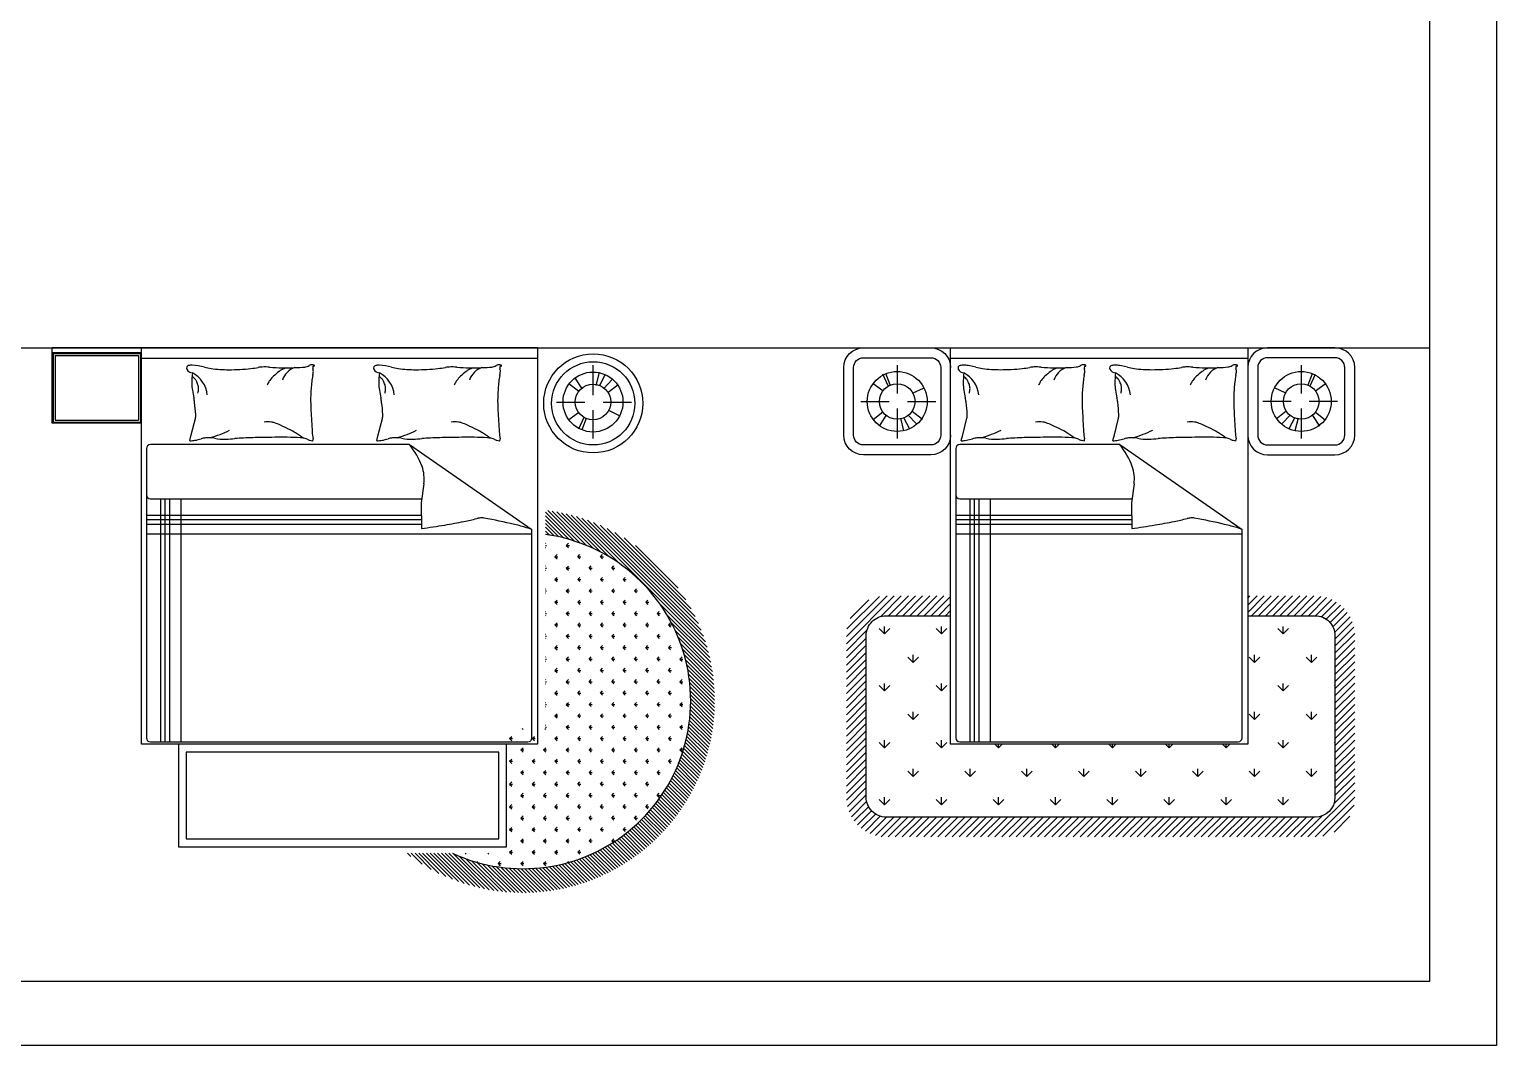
# Model space of a CAD drawing. Header units: inches. Extents: x 9.7 to 52.2, y 13.1 to 37.9.
# Drawn here: x 23.33 to 30.74, y 13.1 to 18.23 of the extents above; entities that cross this region are included whole.
import ezdxf

# ---------------------------------------------------------------- set-up
doc = ezdxf.new("R2010")
doc.units = ezdxf.units.IN
doc.header["$MEASUREMENT"] = 0
for name, color, linetype in [('02', 2, 'Continuous'), ('1', 1, 'Continuous'), ('8', 8, 'Continuous'), ('kadrbm', 4, 'Continuous')]:
    doc.layers.add(name, color=color, linetype=linetype)

# ---------------------------------------------------------------- blocks, each defined once
blk = doc.blocks.new('kadrbm')
at = {"layer": 'kadrbm', "color": 4}
blk.add_lwpolyline([(0, 0), (0, 24.79716181331605), (21, 24.79716181331605), (21, 0), (0, 0)], close=True, dxfattribs=at)
blk.add_lwpolyline([(20.66310160432477, 0.325668449208024), (20.66310160432477, 24.46026341759716), (0.3368983956752345, 24.46026341759716), (0.3368983956752345, 0.325668449208024), (20.66310160432477, 0.325668449208024)], dxfattribs=at)

msp = doc.modelspace()

# ---------------------------------------------------------------- hatches: boundary and pattern name
at = {"layer": '8'}
h = msp.add_hatch(dxfattribs=at)
h.set_pattern_fill('ANSI31', color=256, scale=0.10769, angle=270, style=0)
h.set_pattern_definition([(315, (121.2009606238653, 34.31217923868756), (0.009518541158247415, 0.009518541158247414), [])])
h.paths.add_polyline_path([(25.93676039792717, 15.80120757671033), (25.93676039792717, 15.67922415600991, -1.161106151796415), (25.46621570253864, 14.07138836575108), (25.23362197291225, 14.07138836575108, 1.310628396007727)])
h = msp.add_hatch(dxfattribs=at)
h.set_pattern_fill('GRASS', color=256, scale=0.08107000000000003, angle=270, style=0)
h.set_pattern_definition([(360, (121.2009606238653, 34.31217923868756), (0.05732514673567001, 0.05732514673567), [0.015200625, -0.09944966855241]), (315, (121.2009606238653, 34.31217923868756), (0.05732514675079343, 0.0573251467507934), [0.015200625, -0.06586937500000001]), (44.99999999999999, (121.2009606238653, 34.31217923868756), (-0.0573251467507934, 0.05732514675079343), [0.015200625, -0.06586937500000002])])
h.paths.add_polyline_path([(25.93676039792717, 14.70100204119011), (25.74803155294739, 14.70100204119011), (25.74803155294739, 14.67638836574701), (25.74803155294739, 14.07138836575108), (25.46621570253864, 14.07138836575108, 1.161106151796415), (25.93676039792717, 15.67922415600991)])
h = msp.add_hatch(dxfattribs=at)
h.set_pattern_fill('ANSI31', color=256, scale=0.008, style=0)
h.set_pattern_definition([(44.99999999999999, (41.29792905500744, -0.1968496239358153), (-0.0179605122421383, 0.01796051224213831), [])])
h.paths.add_polyline_path([(29.4813289553358, 15.26916386846937), (29.82148735150349, 15.26916386846937, -0.414213562373095), (29.92148735159662, 15.1691638684781), (29.92148735159662, 14.35328954080545, -0.414213562373095), (29.82148735150349, 14.25328954081418), (27.65519279283125, 14.25328954081418, -0.414213562373095), (27.55519279273812, 14.35328954080545), (27.55519279273812, 15.1691638684781, -0.414213562373095), (27.65519279283125, 15.26916386846937), (27.9813289553358, 15.26916386846937), (27.9813289553358, 15.36916386847519), (27.65519279283125, 15.36916386847519, 0.4142135623730951), (27.45519279287782, 15.1691638684781), (27.45519279287782, 14.35328954080545, 0.4142135623730951), (27.65519279283125, 14.15328954080836), (29.82148735150349, 14.15328954080836, 0.4142135623730951), (30.02148735145692, 14.35328954080545), (30.02148735145692, 15.1691638684781, 0.4142135623730951), (29.82148735150349, 15.36916386847519), (29.4813289553358, 15.36916386847519)])
h = msp.add_hatch(dxfattribs=at)
h.set_pattern_fill('GRASS', color=256, scale=0.008, style=0)
h.set_pattern_definition([(90, (41.29792905500744, -0.1968496239358153), (-0.143684, 0.143684), [0.0381, -0.249268]), (44.99999999999999, (41.29792905500744, -0.1968496239358153), (-0.1436840979371064, 0.1436840979371064), [0.0381, -0.1651]), (135, (41.29792905500744, -0.1968496239358153), (-0.1436840979371064, -0.1436840979371064), [0.0381, -0.1651])])
h.paths.add_polyline_path([(29.92148735159662, 15.1691638684781, 0.414213562373095), (29.82148735150349, 15.26916386846937), (29.4813289553358, 15.26916386846937), (29.4813289553358, 14.62116262893618), (27.9813289553358, 14.62116262893618), (27.9813289553358, 15.26916386846937), (27.65519279283125, 15.26916386846937, 0.4142135623731004), (27.55519279273812, 15.1691638684781), (27.55519279273812, 14.35328954080545, 0.414213562373095), (27.65519279283125, 14.25328954081418), (29.82148735150349, 14.25328954081418, 0.414213562373095), (29.92148735159662, 14.35328954080545)])

# ---------------------------------------------------------------- linework, layer by layer
at = {"layer": '02'}
for p, q in [((25.89594946715169, 16.62101976165217), (23.44594946719825, 16.62101976165217)), ((23.45094946731933, 16.5928548426666), (23.45094946731933, 16.24551920203452)), ((23.45094946731933, 16.5928548426666), (23.89094946726345, 16.5928548426666)), ((23.89094946726345, 16.5928548426666), (23.89094946726345, 16.24551920203452)), ((23.89594946715169, 14.62101976165217), (23.89594946715169, 16.62101976165217)), ((25.89594946715169, 16.62101976165217), (25.89594946715169, 14.62101976165217)), ((27.9813289553358, 14.62116262893618), (27.9813289553358, 16.62116262893618)), ((27.9813289553358, 16.62116262893618), (29.4813289553358, 16.62116262893618)), ((29.4813289553358, 16.62116262893618), (29.4813289553358, 14.62116262893618)), ((23.46094946709581, 16.58285484265729), (23.46094946709581, 16.25551920202928)), ((23.46094946709581, 16.58285484265729), (23.88094946725413, 16.58285484265729)), ((23.88094946725413, 16.58285484265729), (23.88094946725413, 16.25551920202928)), ((23.89594946715169, 16.56864835031523), (25.89594946715169, 16.56864835031523)), ((26.17601450655729, 16.3827438126093), (26.17601450655729, 16.53394381261682)), ((27.71161286900405, 16.5339376045806), (27.71161286900405, 16.39083760457946)), ((27.9813289553358, 16.56879121759924), (29.4813289553358, 16.56879121759924)), ((29.75104504166756, 16.5339376045806), (29.75104504166756, 16.39083760457946)), ((26.11931450648353, 16.41784381261754), (26.08421450650439, 16.47184381260671)), ((26.19221450651184, 16.43134381261847), (26.20841450646639, 16.4961438126113)), ((26.20841450646639, 16.42864381260664), (26.23811450653829, 16.48534381260764)), ((26.23001450656101, 16.41514381260571), (26.27321450651743, 16.46104381261761)), ((27.6657128689776, 16.42863760458498), (27.63871286897574, 16.48803760458326)), ((27.67651286902491, 16.43403760457953), (27.65491286916312, 16.49073760458053)), ((29.7861450416467, 16.43403760457953), (29.80774504174132, 16.49073760458053)), ((29.79694504169401, 16.42863760458498), (29.82394504169587, 16.48803760458326)), ((26.10311450652897, 16.40164381261933), (26.05451450643249, 16.4394438126103)), ((26.2516145064228, 16.39624381261023), (26.30291450635649, 16.43674381261302)), ((27.63871286897574, 16.40433760458039), (27.59011286911208, 16.43943760458864)), ((27.79261286900964, 16.39353760459129), (27.84391286917616, 16.41783760458133)), ((29.67004504166197, 16.39353760459129), (29.61874504172828, 16.41783760458133)), ((29.82394504169587, 16.40433760458039), (29.87254504179236, 16.43943760458864)), ((25.99241450645149, 16.3476438126156), (26.13551450643808, 16.3476438126156)), ((26.17601450655729, 16.16404381261167), (26.17601450655729, 16.30714381261281)), ((26.22731450649098, 16.3476438126156), (26.37041450647757, 16.3476438126156)), ((26.25701450656288, 16.30444381261553), (26.30831450649656, 16.28014381261095)), ((27.52801286913108, 16.35033760459122), (27.67111286911767, 16.35033760459122)), ((27.63871286897574, 16.2963376045875), (27.59011286911208, 16.25853760458198)), ((27.71161286900405, 16.31523760458298), (27.71161286900405, 16.16403760459001)), ((27.76291286893774, 16.35033760459122), (27.90601286915716, 16.35033760459122)), ((27.7872128691024, 16.30173760458205), (27.83851286903609, 16.26123760457925)), ((29.69974504173387, 16.35033760459122), (29.55664504174728, 16.35033760459122)), ((29.67544504180204, 16.30173760458205), (29.62414504186835, 16.26123760457925)), ((29.75104504166756, 16.31523760458298), (29.75104504166756, 16.16403760459001)), ((29.93464504177336, 16.35033760459122), (29.79154504178677, 16.35033760459122)), ((29.82394504169587, 16.2963376045875), (29.87254504179236, 16.25853760458198)), ((23.45094946731933, 16.24551920203452), (23.89094946726345, 16.24551920203452)), ((23.46094946709581, 16.25551920202928), (23.88094946725413, 16.25551920202928)), ((24.14793015045233, 16.18271225623106), (24.16858659318768, 16.26528238517425)), ((25.09212906129778, 16.18271225623106), (25.11278550403312, 16.26528238517425)), ((26.10311450652897, 16.29364381261188), (26.05451450643249, 16.25854381261819)), ((26.13011450653084, 16.26934381260729), (26.10311450652897, 16.20994381260902)), ((26.14091450634532, 16.26394381261274), (26.11931450648353, 16.20724381261174)), ((27.65491286916312, 16.28013760458929), (27.61981286895115, 16.22613760458556)), ((27.7278128689586, 16.26663760458836), (27.74401286914598, 16.20183760458098)), ((27.74401286914598, 16.26933760458563), (27.77371286898505, 16.21263760458463)), ((27.76561286900778, 16.28283760458656), (27.80881286896419, 16.23693760458922)), ((28.04223651270967, 16.18285512351507), (28.06289295544502, 16.26542525245826)), ((28.80772543181319, 16.18285512351507), (28.82838187454853, 16.26542525245826)), ((29.69704504166383, 16.28283760458656), (29.65384504170742, 16.23693760458922)), ((29.71864504175846, 16.26933760458563), (29.68894504168656, 16.21263760458463)), ((29.73484504171301, 16.26663760458836), (29.71864504175846, 16.20183760458098)), ((29.80774504174132, 16.28013760458929), (29.84284504172046, 16.22613760458556)), ((24.14041866322167, 16.1526866777633), (24.14793015045233, 16.18271225623106)), ((25.08461757406712, 16.1526866777633), (25.09212906129778, 16.18271225623106)), ((28.03472502547901, 16.15282954504731), (28.04223651270967, 16.18285512351507)), ((28.80021394458253, 16.15282954504731), (28.80772543181319, 16.18285512351507)), ((23.9217665424303, 16.11248879499111), (23.9217665424303, 14.65318930839497)), ((25.24943820556745, 16.13248879499519), (23.94176654244892, 16.13248879499519)), ((25.24943820556745, 16.13248879499519), (25.86752099690147, 15.70509111794603)), ((28.00714603061441, 16.11263166227512), (28.00714603061441, 14.65333217567899)), ((28.83481769375157, 16.13263166226465), (28.02714603063304, 16.13263166226465)), ((28.83481769375157, 16.13263166226465), (29.45290048508559, 15.70523398523004)), ((25.32195341151327, 15.93485385303869), (25.30831406504966, 15.83944386644656)), ((28.90733289969739, 15.9349967203227), (28.89369355323378, 15.83958673373057)), ((23.94176654244892, 15.8598889140187), (25.3112367892836, 15.8598889140187)), ((23.99303214677729, 15.8598889140187), (23.99303214677729, 14.63318930840545)), ((24.01530271588944, 15.8598889140187), (24.01530271588944, 14.63318930840545)), ((24.03757328523442, 15.8598889140187), (24.03757328523442, 14.63318930840545)), ((24.09547654778816, 15.8598889140187), (24.09547654778816, 14.63318930840545)), ((28.02714603063304, 15.86003178130271), (28.89661627746772, 15.86003178130271)), ((28.07841163496141, 15.86003178130271), (28.07841163496141, 14.63333217567491)), ((28.10068220407356, 15.86003178130271), (28.10068220407356, 14.63333217567491)), ((28.12295277341854, 15.86003178130271), (28.12295277341854, 14.63333217567491)), ((28.18085603597228, 15.86003178130271), (28.18085603597228, 14.63333217567491)), ((25.30831406504966, 15.83944386644656), (25.31006010279179, 15.7093032585028)), ((28.89369355323378, 15.83958673373057), (28.8954395909759, 15.70944612578682)), ((23.9217665424303, 15.77639131864202), (25.30916001258537, 15.77639131864202)), ((23.9217665424303, 15.75414776713955), (25.3094584441942, 15.75414776713955)), ((23.9217665424303, 15.73190421563708), (25.30975687603586, 15.73190421563708)), ((25.86752099690147, 14.65318930839497), (25.86752099690147, 15.70509111794603)), ((28.00714603061441, 15.77653418592603), (28.89453950076949, 15.77653418592603)), ((28.00714603061441, 15.75429063442356), (28.89483793237832, 15.75429063442356)), ((28.00714603061441, 15.73204708292109), (28.89513636421997, 15.73204708292109)), ((29.45290048508559, 14.65333217567899), (29.45290048508559, 15.70523398523004)), ((23.9217665424303, 15.68296830831172), (25.86752099690147, 15.68296830831172)), ((28.00714603061441, 15.68311117559573), (29.45290048508559, 15.68311117559573)), ((25.89594946715169, 14.62101976165217), (23.89594946715169, 14.62101976165217)), ((23.94176654244892, 14.63318930840545), (25.84752099688284, 14.63318930840545)), ((29.4813289553358, 14.62116262893618), (27.9813289553358, 14.62116262893618)), ((28.02714603063304, 14.63333217567491), (29.43290048506696, 14.63333217567491))]:
    msp.add_line(p, q, dxfattribs=at)
for points in [[(23.89594946715169, 16.24051920202986), (23.44594946719825, 16.24051920202986), (23.44594946719825, 16.62101976165217)], [(23.44594946719825, 16.59785484265671), (23.89594946715169, 16.59785484265671)], [(24.08267200186037, 14.62101976165217), (24.08267200186037, 14.10338387736487), (25.73997521500223, 14.10338387736487), (25.73997521500223, 14.62101976165217)]]:
    msp.add_lwpolyline(points, dxfattribs=at)
for points in [[(27.9813289553358, 16.18101976164984, -0.4142135623730951), (27.8813289554755, 16.08101976165857), (27.54132895539168, 16.08101976165857, -0.4142135623730951), (27.44132895529855, 16.18101976164984), (27.44132895529855, 16.52101976164635, -0.4142135623730939), (27.54132895539168, 16.62101976165217), (27.8813289554755, 16.62101976165217, -0.4142135622452303), (27.9813289553358, 16.52101976164635)], [(29.4813289553358, 16.18101976164984, 0.4142135623730951), (29.58132895542894, 16.08101976165857), (29.92132895551276, 16.08101976165857, 0.4142135623730951), (30.02132895537306, 16.18101976164984), (30.02132895537306, 16.52101976164635, 0.4142135623730939), (29.92132895551276, 16.62101976165217), (29.58132895542894, 16.62101976165217, 0.4142135622452303), (29.4813289553358, 16.52101976164635)], [(29.4813289553358, 15.26916386846937), (29.82148735150349, 15.26916386846937, -0.4142135623730951), (29.92148735159662, 15.1691638684781), (29.92148735159662, 14.35328954080545, -0.4142135623730951), (29.82148735150349, 14.25328954081418), (27.65519279283125, 14.25328954081418, -0.4142135623730951), (27.55519279273812, 14.35328954080545), (27.55519279273812, 15.1691638684781, -0.4142135623730951), (27.65519279283125, 15.26916386846937), (27.9813289553358, 15.26916386846937)]]:
    msp.add_lwpolyline(points, format="xyb", dxfattribs=at)
for points in [[(27.93132895552207, 16.52101976164635), (27.93132895552207, 16.18101976164984, -0.4142135623730951), (27.8813289554755, 16.13101976164693), (27.54132895539168, 16.13101976164693, -0.4142135623730951), (27.49132895534512, 16.18101976164984), (27.49132895534512, 16.52101976164635, -0.4142135623730951), (27.54132895539168, 16.57101976164926), (27.8813289554755, 16.57101976164926, -0.4142135623730951)], [(29.53132895538237, 16.52101976164635), (29.53132895538237, 16.18101976164984, 0.4142135623730951), (29.58132895542894, 16.13101976164693), (29.92132895551276, 16.13101976164693, 0.4142135623730951), (29.97132895532649, 16.18101976164984), (29.97132895532649, 16.52101976164635, 0.4142135623730951), (29.92132895551276, 16.57101976164926), (29.58132895542894, 16.57101976164926, 0.4142135623730951)]]:
    msp.add_lwpolyline(points, format="xyb", close=True, dxfattribs=at)
msp.add_lwpolyline([(25.69997521496497, 14.58101976165857), (24.12267200189762, 14.58101976165857), (24.12267200189762, 14.14338387737302), (25.69997521496497, 14.14338387737302)], close=True, dxfattribs=at)
for centre, radius in [((26.17708962277629, 16.34087858169299), 0.25), ((26.17708962277629, 16.34087858169299), 0.21), ((26.17601450655729, 16.3476438126156), 0.1512963978421165), ((27.71161286900405, 16.35033760459122), 0.1512963978421165), ((29.75104504166756, 16.35033760459122), 0.1512963978421165), ((26.17601450655729, 16.3476438126156), 0.08987391167630349), ((27.71161286900405, 16.35033760459122), 0.08987391167630349), ((29.75104504166756, 16.35033760459122), 0.08987391167630349)]:
    msp.add_circle(centre, radius, dxfattribs=at)
for centre, radius, start, end in [((24.13735039259426, 16.51888782000536), 0.01312400763468058, 101.2723764913137, 206.58052120189), ((24.15245565615714, 16.44310322804744), 0.0903993165470022, 90, 101.2723764913137), ((24.14289637149431, 16.27676256112249), 0.2569178838270318, 73.91567068363612, 87.8676724986742), ((24.27980535786718, 16.75677599856066), 0.2422405746093431, 254.2560168759751, 262.4531490823907), ((24.39275762864508, 17.04293196234288), 0.5292819795560221, 276.0866951935363, 280.1898769203118), ((24.51335046330586, 16.37202503791854), 0.1523768302814047, 92.53858594604338, 100.1898769203118), ((24.51943291939914, 16.23483408235846), 0.2897025545989816, 85.19815471768942, 92.53858594604338), ((24.61678009696424, 17.39366305660882), 0.8732080458158156, 265.1981547176894, 269.4242592583574), ((24.71075659950383, 16.30174807595107), 0.2340218361334523, 110.8602819696054, 117.2395876448191), ((24.62302079384335, 18.01469534521242), 1.494271689717766, 269.4242592583574, 271.9078871279652), ((24.70211732510597, 16.42719235670596), 0.09920502275582056, 108.6765759527352, 161.5603472398297), ((24.64544289123386, 17.3415859100562), 0.8207889043864317, 271.9078871279652, 275.2591880011478), ((24.71573505859941, 16.57794572973875), 0.05392039297185554, 275.2591880011478, 300.6512548404714), ((24.75794609759122, 16.50671626524785), 0.02887700087184799, 85.69745980062967, 120.6512548404715), ((24.75822871115178, 16.51047267561738), 0.02510997430045922, 68.21169782461654, 85.69745980062967), ((24.77645076841235, 16.52028937823274), 0.0155949996361683, 158.0096009313521, 201.4209842707037), ((24.7659576340311, 16.5245268344945), 0.004278555704256048, 78.10694320119792, 158.0096009313521), ((24.7673171929282, 16.53098228078237), 0.002318503280754888, 258.1069432011979, 19.56396721691138), ((24.76627973380618, 16.53061359322531), 0.003419526399041544, 19.56396721691138, 68.21169782461654), ((25.08154930343971, 16.51888782000536), 0.01312400763468058, 101.2723764913137, 206.58052120189), ((25.09665456700258, 16.44310322804744), 0.0903993165470022, 90, 101.2723764913137), ((25.08709528257258, 16.27676256112249), 0.2569178838270318, 73.91567068363612, 87.8676724986742), ((25.22400426871263, 16.75677599856066), 0.2422405746093431, 254.2560168759751, 262.4531490823907), ((25.33695653949052, 17.04293196234288), 0.5292819795560221, 276.0866951935363, 280.1898769203118), ((25.45754937438414, 16.37202503791854), 0.1523768302814047, 92.53858594604338, 100.1898769203118), ((25.46363183024459, 16.23483408235846), 0.2897025545989816, 85.19815471768942, 92.53858594604338), ((25.56097900804252, 17.39366305660882), 0.8732080458158156, 265.1981547176894, 269.4242592583574), ((25.65495551058211, 16.30174807595107), 0.2340218361334523, 110.8602819696054, 117.2395876448191), ((25.56721970468879, 18.01469534521242), 1.494271689717766, 269.4242592583574, 271.9078871279652), ((25.64631623618424, 16.42719235670596), 0.09920502275582056, 108.6765759527352, 161.5603472398297), ((25.58964180207931, 17.3415859100562), 0.8207889043864317, 271.9078871279652, 275.2591880011478), ((25.65993396967769, 16.57794572973875), 0.05392039297185554, 275.2591880011478, 300.6512548404714), ((25.7021450086695, 16.50671626524785), 0.02887700087184799, 85.69745980062967, 120.6512548404715), ((25.70242762199722, 16.51047267561738), 0.02510997430045922, 68.21169782461654, 85.69745980062967), ((25.7206496792578, 16.52028937823274), 0.0155949996361683, 158.0096009313521, 201.4209842707037), ((25.71015654487655, 16.5245268344945), 0.004278555704256048, 78.10694320119792, 158.0096009313521), ((25.71151610400647, 16.53098228078237), 0.002318503280754888, 258.1069432011979, 19.56396721691138), ((25.71047864488445, 16.53061359322531), 0.003419526399041544, 19.56396721691138, 68.21169782461654), ((28.0316567548516, 16.51903068728938), 0.01312400763468058, 101.2723764913137, 206.58052120189), ((28.04676201841448, 16.4432460953169), 0.0903993165470022, 90, 101.2723764913137), ((28.04676201841448, 16.37251269323245), 0.1611327186373819, 81.56280625912545, 90), ((28.03720273398448, 16.2769054284065), 0.2569178838270318, 73.91567068363612, 87.8676724986742), ((28.17411172012452, 16.75691886584467), 0.2422405746093431, 254.2560168759751, 262.4531490823907), ((28.28706399113525, 17.04307482962689), 0.5292819795560221, 276.0866951935363, 280.1898769203118), ((28.40765682579603, 16.37216790520255), 0.1523768302814047, 92.53858594604338, 100.1898769203118), ((28.41373928165648, 16.23497694964248), 0.2897025545989816, 85.19815471768942, 92.53858594604338), ((28.51108645945441, 17.39380592389283), 0.8732080458158156, 265.1981547176894, 269.4242592583574), ((28.605062961994, 16.30189094323508), 0.2340218361334523, 110.8602819696054, 117.2395876448191), ((28.51732715610068, 18.01483821248188), 1.494271689717766, 269.4242592583574, 271.9078871279652), ((28.59642368759614, 16.42733522397542), 0.09920502275582056, 108.6765759527352, 161.5603472398297), ((28.53974925372403, 17.34172877734021), 0.8207889043864317, 271.9078871279652, 275.2591880011478), ((28.61004142108958, 16.57808859702276), 0.05392039297185554, 275.2591880011478, 300.6512548404714), ((28.65225246008139, 16.50685913253186), 0.02887700087184799, 85.69745980062967, 120.6512548404715), ((28.65253507340912, 16.51061554290139), 0.02510997430045922, 68.21169782461654, 85.69745980062967), ((28.67075713066969, 16.52043224551675), 0.0155949996361683, 158.0096009313521, 201.4209842707037), ((28.66026399652127, 16.52466970176396), 0.004278555704256048, 78.10694320119792, 158.0096009313521), ((28.66162355541837, 16.53112514806638), 0.002318503280754888, 258.1069432011979, 19.56396721691138), ((28.66058609629635, 16.53075646050933), 0.003419526399041544, 19.56396721691138, 68.21169782461654), ((28.79714567395512, 16.51903068728938), 0.01312400763468058, 101.2723764913137, 206.58052120189), ((28.81225093751799, 16.4432460953169), 0.0903993165470022, 90, 101.2723764913137), ((28.80269165285517, 16.2769054284065), 0.2569178838270318, 73.91567068363612, 87.8676724986742), ((28.81225093751799, 16.37251269323245), 0.1611327186373819, 81.56280625912545, 90), ((28.93960063922804, 16.75691886584467), 0.2422405746093431, 254.2560168759751, 262.4531490823907), ((29.05255291000594, 17.04307482962689), 0.5292819795560221, 276.0866951935363, 280.1898769203118), ((29.17314574466672, 16.37216790520255), 0.1523768302814047, 92.53858594604338, 100.1898769203118), ((29.17922820076, 16.23497694964248), 0.2897025545989816, 85.19815471768942, 92.53858594604338), ((29.27657537855793, 17.39380592389283), 0.8732080458158156, 265.1981547176894, 269.4242592583574), ((29.37055188109752, 16.30189094323508), 0.2340218361334523, 110.8602819696054, 117.2395876448191), ((29.2828160752042, 18.01483821248188), 1.494271689717766, 269.4242592583574, 271.9078871279652), ((29.36191260669965, 16.42733522397542), 0.09920502275582056, 108.6765759527352, 161.5603472398297), ((29.30523817259472, 17.34172877734021), 0.8207889043864317, 271.9078871279652, 275.2591880011478), ((29.37553033996027, 16.57808859702276), 0.05392039297185554, 275.2591880011478, 300.6512548404714), ((29.41774137918491, 16.50685913253186), 0.02887700087184799, 85.69745980062967, 120.6512548404715), ((29.41802399251264, 16.51061554290139), 0.02510997430045922, 68.21169782461654, 85.69745980062967), ((29.43624604977321, 16.52043224551675), 0.0155949996361683, 158.0096009313521, 201.4209842707037), ((29.42575291539196, 16.52466970176396), 0.004278555704256048, 78.10694320119792, 158.0096009313521), ((29.42711247428905, 16.53112514806638), 0.002318503280754888, 258.1069432011979, 19.56396721691138), ((29.42607501516704, 16.53075646050933), 0.003419526399041544, 19.56396721691138, 68.21169782461654), ((24.15618647804603, 16.52831222078315), 0.03418623553407452, 206.58052120189, 265.5997904316749), ((24.64233980427615, 16.44112882696867), 0.491830949901545, 173.7676349786043, 180), ((24.09875910083883, 16.40576111472113), 0.08985455834404811, 41.44290621001971, 53.73593259197445), ((24.08940881613761, 16.36977593758569), 0.1399446217354644, 5.631126351486277, 62.7964035316), ((24.12667954323933, 16.43041347960319), 0.05260821364246321, 25.35511648579024, 41.44290621001971), ((24.03768200107969, 16.38823974409683), 0.1510926614711614, 21.81492393666777, 25.35511648579024), ((23.98711620510675, 16.36799958932464), 0.2055588306124032, 18.77989903710219, 21.81492393666777), ((24.33765191055954, 17.19340493862477), 0.6826847311036975, 262.4531490823907, 270), ((24.33765191055954, 17.55970480292239), 1.048984595397109, 270, 276.0866951935363), ((24.71528220346317, 16.3540713865434), 0.2001861671677879, 151.6832362743726, 156.9972307740777), ((24.58246562147632, 16.42563588190318), 0.04931628471402043, 140.9650635228193, 151.6832362743726), ((24.71908302472092, 16.31486729421089), 0.2251969116392911, 133.811508057442, 140.9650635228193), ((24.83431558387473, 16.19475219389209), 0.3916486463266003, 128.3885667161027, 133.811508057442), ((24.6387856340234, 16.44155075026287), 0.07678123187264872, 117.2395876448191, 128.3885667161027), ((25.66309578839809, 16.34404310756439), 0.9130531557024905, 172.3191028723798, 176.6312513756381), ((24.95478884323619, 16.43956949718198), 0.1983336164097729, 167.8905416593318, 172.3191028723798), ((24.52031055448696, 16.53278859219357), 0.2460324298296449, 347.8905416593317, 351.8665174695525), ((24.73140954745121, 16.50261888444151), 0.03278844727573005, 351.8665174695525, 21.42098427070376), ((25.10038538889147, 16.52831222078315), 0.03418623553407452, 206.58052120189, 265.5997904316749), ((25.5865387151216, 16.44112882696867), 0.491830949901545, 173.7676349786043, 180), ((25.04295801168427, 16.40576111472113), 0.08985455834404811, 41.44290621001971, 53.73593259197445), ((25.03360772698306, 16.36977593758569), 0.1399446217354644, 5.631126351486277, 62.7964035316), ((25.07087845408477, 16.43041347960319), 0.05260821364246321, 25.35511648579024, 41.44290621001971), ((24.98188091192514, 16.38823974409683), 0.1510926614711614, 21.81492393666777, 25.35511648579024), ((24.93131511618503, 16.36799958932464), 0.2055588306124032, 18.77989903710219, 21.81492393666777), ((25.28185082163781, 17.19340493862477), 0.6826847311036975, 262.4531490823907, 270), ((25.28185082163781, 17.55970480292239), 1.048984595397109, 270, 276.0866951935363), ((25.65948111430861, 16.3540713865434), 0.2001861671677879, 151.6832362743726, 156.9972307740777), ((25.52666453232177, 16.42563588190318), 0.04931628471402043, 140.9650635228193, 151.6832362743726), ((25.6632819357992, 16.31486729421089), 0.2251969116392911, 133.811508057442, 140.9650635228193), ((25.77851449472018, 16.19475219389209), 0.3916486463266003, 128.3885667161027, 133.811508057442), ((25.58298454486884, 16.44155075026287), 0.07678123187264872, 117.2395876448191, 128.3885667161027), ((26.60729469947636, 16.34404310756439), 0.9130531557024905, 172.3191028723798, 176.6312513756381), ((25.89898775408164, 16.43956949718198), 0.1983336164097729, 167.8905416593318, 172.3191028723798), ((25.46450946533241, 16.53278859219357), 0.2460324298296449, 347.8905416593317, 351.8665174695525), ((25.67560845829666, 16.50261888444151), 0.03278844727573005, 351.8665174695525, 21.42098427070376), ((28.05049284030337, 16.52845508805261), 0.03418623553407452, 206.58052120189, 265.5997904316749), ((28.53664616676632, 16.44127169423813), 0.491830949901545, 173.7676349786043, 180), ((27.993065463329, 16.40590398200515), 0.08985455834404811, 41.44290621001971, 53.73593259197445), ((27.98371517839495, 16.3699188048697), 0.1399446217354644, 5.631126351486277, 62.7964035316), ((28.02098590549667, 16.4305563468872), 0.05260821364246321, 25.35511648579024, 41.44290621001971), ((27.93198836333703, 16.38838261136629), 0.1510926614711614, 21.81492393666777, 25.35511648579024), ((27.88142256759692, 16.36814245660866), 0.2055588306124032, 18.77989903710219, 21.81492393666777), ((28.23195827304971, 17.19354780590878), 0.6826847311036975, 262.4531490823907, 270), ((28.23195827304971, 17.5598476702064), 1.048984595397109, 270, 276.0866951935363), ((28.60958856572051, 16.35421425381286), 0.2001861671677879, 151.6832362743726, 156.9972307740777), ((28.47677198373366, 16.42577874918719), 0.04931628471402043, 140.9650635228193, 151.6832362743726), ((28.61338938721109, 16.31501016148035), 0.2251969116392911, 133.811508057442, 140.9650635228193), ((28.72862194613207, 16.1948950611761), 0.3916486463266003, 128.3885667161027, 133.811508057442), ((28.53309199651357, 16.44169361753233), 0.07678123187264872, 117.2395876448191, 128.3885667161027), ((29.55740215088826, 16.34418597483385), 0.9130531557024905, 172.3191028723798, 176.6312513756381), ((28.84909520549353, 16.43971236446599), 0.1983336164097729, 167.8905416593318, 172.3191028723798), ((28.4146169167443, 16.53293145947758), 0.2460324298296449, 347.8905416593317, 351.8665174695525), ((28.62571590970855, 16.50276175171097), 0.03278844727573005, 351.8665174695525, 21.42098427070376), ((28.81598175940689, 16.52845508805261), 0.03418623553407452, 206.58052120189, 265.5997904316749), ((29.30213508563701, 16.44127169423813), 0.491830949901545, 173.7676349786043, 180), ((28.75855438219968, 16.40590398200515), 0.08985455834404811, 41.44290621001971, 53.73593259197445), ((28.74920409749847, 16.3699188048697), 0.1399446217354644, 5.631126351486277, 62.7964035316), ((28.78647482460018, 16.4305563468872), 0.05260821364246321, 25.35511648579024, 41.44290621001971), ((28.69747728244055, 16.38838261136629), 0.1510926614711614, 21.81492393666777, 25.35511648579024), ((28.64691148646761, 16.36814245660866), 0.2055588306124032, 18.77989903710219, 21.81492393666777), ((28.99744719215322, 17.19354780590878), 0.6826847311036975, 262.4531490823907, 270), ((28.99744719215322, 17.5598476702064), 1.048984595397109, 270, 276.0866951935363), ((29.37507748482403, 16.35421425381286), 0.2001861671677879, 151.6832362743726, 156.9972307740777), ((29.24226090283718, 16.42577874918719), 0.04931628471402043, 140.9650635228193, 151.6832362743726), ((29.37887830608178, 16.31501016148035), 0.2251969116392911, 133.811508057442, 140.9650635228193), ((29.49411086523559, 16.1948950611761), 0.3916486463266003, 128.3885667161027, 133.811508057442), ((29.29858091538426, 16.44169361753233), 0.07678123187264872, 117.2395876448191, 128.3885667161027), ((30.32289106975895, 16.34418597483385), 0.9130531557024905, 172.3191028723798, 176.6312513756381), ((29.61458412459705, 16.43971236446599), 0.1983336164097729, 167.8905416593318, 172.3191028723798), ((29.18010583584782, 16.53293145947758), 0.2460324298296449, 347.8905416593317, 351.8665174695525), ((29.39120482881207, 16.50276175171097), 0.03278844727573005, 351.8665174695525, 21.42098427070376), ((24.35448768718287, 16.44112882695412), 0.2039788327230795, 180, 189.6843664582037), ((25.02287899499878, 16.55519134850259), 0.8820328122766438, 189.6843664582037, 192.1983796326111), ((24.12855777081221, 16.41609485958837), 0.05616381224046976, 0, 18.77989903710219), ((24.0931889459689, 16.41609485958837), 0.09153263705200516, 345.3148936356016, 0), ((25.42917451432094, 16.35781255586265), 0.6787269722582168, 176.6312513756381, 181.6330890670776), ((25.29868659802832, 16.44112882695412), 0.2039788327230795, 180, 189.6843664582037), ((25.96707790584423, 16.55519134850259), 0.8820328122766438, 189.6843664582037, 192.1983796326111), ((25.07275668165766, 16.41609485958837), 0.05616381224046976, 0, 18.77989903710219), ((25.03738785681434, 16.41609485958837), 0.09153263705200516, 345.3148936356016, 0), ((26.37337342516638, 16.35781255586265), 0.6787269722582168, 176.6312513756381, 181.6330890670776), ((28.24879404944021, 16.44127169423813), 0.2039788327230795, 180, 189.6843664582037), ((28.91718535725612, 16.5553342157866), 0.8820328122766438, 189.6843664582037, 192.1983796326111), ((28.02286413306955, 16.41623772685783), 0.05616381224046976, 0, 18.77989903710219), ((27.98749530845907, 16.41623772687239), 0.09153263705200516, 345.3148936356016, 0), ((29.32348087657828, 16.35795542314667), 0.6787269722582168, 176.6312513756381, 181.6330890670776), ((29.01428296854373, 16.44127169423813), 0.2039788327230795, 180, 189.6843664582037), ((29.68267427635964, 16.5553342157866), 0.8820328122766438, 189.6843664582037, 192.1983796326111), ((28.78835305217307, 16.41623772685783), 0.05616381224046976, 0, 18.77989903710219), ((28.75298422732975, 16.41623772687239), 0.09153263705200516, 345.3148936356016, 0), ((30.0889697956818, 16.35795542314667), 0.6787269722582168, 176.6312513756381, 181.6330890670776), ((23.85079895129547, 16.30181337558973), 0.3171219007145615, 8.005051206815711, 12.19837963261111), ((23.51246832550623, 16.25423369171698), 0.6587817297258498, 2.664882047570278, 8.005051206815711), ((26.11539613764852, 16.37737707400014), 1.365227436036071, 181.6330890670776, 183.0549578949751), ((38.36828299711578, 17.03130944165536), 13.63555196031552, 183.0549578949751, 183.5048576727544), ((24.79499786237374, 16.30181337558973), 0.3171219007145615, 8.005051206815711, 12.19837963261111), ((24.45666723635167, 16.25423369171698), 0.6587817297258498, 2.664882047570278, 8.005051206815711), ((27.05959504849397, 16.37737707400014), 1.365227436036071, 181.6330890670776, 183.0549578949751), ((39.31248190796122, 17.03130944165536), 13.63555196031552, 183.0549578949751, 183.5048576727544), ((27.74510531378564, 16.30195624287375), 0.3171219007145615, 8.005051206815711, 12.19837963261111), ((27.40677468776357, 16.25437655900099), 0.6587817297258498, 2.664882047570278, 8.005051206815711), ((30.00970249990586, 16.37751994128415), 1.365227436036071, 181.6330890670776, 183.0549578949751), ((42.26258935937312, 17.03145230893937), 13.63555196031552, 183.0549578949751, 183.5048576727544), ((28.51059423265632, 16.30195624287375), 0.3171219007145615, 8.005051206815711, 12.19837963261111), ((28.17226360686708, 16.25437655900099), 0.6587817297258498, 2.664882047570278, 8.005051206815711), ((30.77519141900938, 16.37751994128415), 1.365227436036071, 181.6330890670776, 183.0549578949751), ((43.02807827847663, 17.03145230893937), 13.63555196031552, 183.0549578949751, 183.5048576727544), ((24.10289959569581, 16.28171503732232), 0.06771125242050476, 345.9548065872381, 2.664882047570278), ((24.53286075878076, 15.97498614503205), 0.2720537801699027, 85.91722857139861, 93.55519912599473), ((24.54810271418773, 16.18852272601292), 0.05797391510516099, 69.32571914651788, 85.91722857139861), ((24.38969664957494, 15.76874346934277), 0.5066465191820397, 65.67347237067263, 69.32571914651788), ((24.00839251100205, 14.92528985419561), 1.432285134951051, 63.50151961672051, 65.67347237067263), ((25.04709850654125, 16.28171503732232), 0.06771125242050476, 345.9548065872381, 2.664882047570278), ((25.47705966962621, 15.97498614503205), 0.2720537801699027, 85.91722857139861, 93.55519912599473), ((25.492301625266, 16.18852272601292), 0.05797391510516099, 69.32571914651788, 85.91722857139861), ((25.33389556042038, 15.76874346934277), 0.5066465191820397, 65.67347237067263, 69.32571914651788), ((24.95259142184749, 14.92528985419561), 1.432285134951051, 63.50151961672051, 65.67347237067263), ((27.99720595795315, 16.28185790460633), 0.06771125242050476, 345.9548065872381, 2.664882047570278), ((28.4271671210381, 15.97512901230151), 0.2720537801699027, 85.91722857139861, 93.55519912599473), ((28.4424090766779, 16.18866559328238), 0.05797391510516099, 69.32571914651788, 85.91722857139861), ((28.28400301206511, 15.76888633661223), 0.5066465191820397, 65.67347237067263, 69.32571914651788), ((27.90269887349222, 14.92543272146508), 1.432285134951051, 63.50151961672051, 65.67347237067263), ((28.76269487705667, 16.28185790460633), 0.06771125242050476, 345.9548065872381, 2.664882047570278), ((29.19265604014162, 15.97512901230151), 0.2720537801699027, 85.91722857139861, 93.55519912599473), ((29.20789799554858, 16.18866559328238), 0.05797391510516099, 69.32571914651788, 85.91722857139861), ((29.04949193093579, 15.76888633661223), 0.5066465191820397, 65.67347237067263, 69.32571914651788), ((28.66818779236291, 14.92543272146508), 1.432285134951051, 63.50151961672051, 65.67347237067263), ((24.14130810864389, 16.15246417298407), 0.0009168542464127197, 165.955062603251, 274.0829402104383), ((24.12209575024553, 16.42161413116922), 0.2707516457540545, 274.0829402104383, 279.4841042853253), ((24.1288652520825, 16.38109212497442), 0.2296680828436883, 279.4841042853253, 287.3864121118874), ((24.2332724824746, 16.04765115791018), 0.1197367658717457, 96.43405349513704, 107.3864121118874), ((24.23620556487821, 16.02164170070977), 0.14591108220944, 78.44143809249152, 96.43405349513704), ((24.02554566443086, 16.87298574491364), 0.7386663969404111, 287.1982208503738, 295.31109927552), ((24.31153724558771, 16.38998129343166), 0.2300529023409598, 258.4414380924915, 272.7490652033056), ((24.255195978164, 17.56334005237226), 1.404763554196243, 272.7490652033056, 274.6175824613936), ((24.46621680056796, 14.95062754465402), 1.216456855347259, 92.60963010545292, 94.61758246139358), ((24.56391353353046, 12.80712855514797), 3.362181108298655, 90.97037841465819, 92.60963010545292), ((24.60381904856421, 10.45114156137355), 5.718506036002928, 89.71345516095786, 90.97037841465819), ((24.62659665227056, 15.0055766799553), 1.164013960197628, 86.42602742394837, 89.71345516095786), ((24.50794918166593, 15.92731207669498), 0.3126399225708225, 57.86502081004905, 63.50151961672051), ((24.28668094153635, 15.57505818925641), 0.7286236185014108, 54.17371458946901, 57.86502081004905), ((24.69006414508566, 16.02172931106837), 0.1458812122911131, 77.13096190238623, 86.42602742394837), ((24.71246827726372, 16.11979437655031), 0.04528945216353854, 62.7158831948268, 77.13096190238623), ((24.76840080024794, 16.22823540114699), 0.07672654245508487, 242.7158831948268, 253.7788493734961), ((24.77140493604474, 16.2385614748266), 0.0874807337157132, 253.7788493734961, 262.879606742252), ((25.07881504746273, 16.21735985937197), 0.3211810663005417, 183.5048576727544, 189.9983585208828), ((24.76072503702834, 16.15306623838045), 0.001321023312921651, 262.879606742252, 343.3022341978907), ((24.7434760397964, 16.15824045244448), 0.01932936577004501, 343.3022341978907, 9.998358520882833), ((25.08550701972217, 16.15246417298407), 0.0009168542464127197, 165.955062603251, 274.0829402104383), ((25.06629466109097, 16.42161413116922), 0.2707516457540545, 274.0829402104383, 279.4841042853253), ((25.07306416292794, 16.38109212497442), 0.2296680828436883, 279.4841042853253, 287.3864121118874), ((25.17747139355287, 16.04765115791018), 0.1197367658717457, 96.43405349513704, 107.3864121118874), ((25.18040447572366, 16.02164170070977), 0.14591108220944, 78.44143809249152, 96.43405349513704), ((24.96974457550913, 16.87298574491364), 0.7386663969404111, 287.1982208503738, 295.31109927552), ((25.25573615643315, 16.38998129343166), 0.2300529023409598, 258.4414380924915, 272.7490652033056), ((25.19939488900945, 17.56334005237226), 1.404763554196243, 272.7490652033056, 274.6175824613936), ((25.4104157114134, 14.95062754465402), 1.216456855347259, 92.60963010545292, 94.61758246139358), ((25.5081124443759, 12.80712855514797), 3.362181108298655, 90.97037841465819, 92.60963010545292), ((25.54801795940966, 10.45114156137355), 5.718506036002928, 89.71345516095786, 90.97037841465819), ((25.570795563116, 15.0055766799553), 1.164013960197628, 86.42602742394837, 89.71345516095786), ((25.45214809251137, 15.92731207669498), 0.3126399225708225, 57.86502081004905, 63.50151961672051), ((25.23087985261463, 15.57505818925641), 0.7286236185014108, 54.17371458946901, 57.86502081004905), ((25.63426305593111, 16.02172931106837), 0.1458812122911131, 77.13096190238623, 86.42602742394837), ((25.65666718810916, 16.11979437655031), 0.04528945216353854, 62.7158831948268, 77.13096190238623), ((25.71259971109338, 16.22823540114699), 0.07672654245508487, 242.7158831948268, 253.7788493734961), ((25.71560384689018, 16.2385614748266), 0.0874807337157132, 253.7788493734961, 262.879606742252), ((26.02301395854101, 16.21735985937197), 0.3211810663005417, 183.5048576727544, 189.9983585208828), ((25.70492394810662, 16.15306623838045), 0.001321023312921651, 262.879606742252, 343.3022341978907), ((25.68767495087467, 16.15824045244448), 0.01932936577004501, 343.3022341978907, 9.998358520882833), ((28.03561447113406, 16.15260704026808), 0.0009168542464127197, 165.955062603251, 274.0829402104383), ((28.01640211250287, 16.42175699843868), 0.2707516457540545, 274.0829402104383, 279.4841042853253), ((28.02317161433984, 16.38123499225843), 0.2296680828436883, 279.4841042853253, 287.3864121118874), ((28.12757884496477, 16.0477940251942), 0.1197367658717457, 96.43405349513704, 107.3864121118874), ((28.13051192713555, 16.02178456799378), 0.14591108220944, 78.44143809249152, 96.43405349513704), ((27.91985202692103, 16.87312861219765), 0.7386663969404111, 287.1982208503738, 295.31109927552), ((28.20584360784505, 16.39012416071568), 0.2300529023409598, 258.4414380924915, 272.7490652033056), ((28.14950234042134, 17.56348291964172), 1.404763554196243, 272.7490652033056, 274.6175824613936), ((28.3605231628253, 14.95077041193803), 1.216456855347259, 92.60963010545292, 94.61758246139358), ((28.4582198957878, 12.80727142241743), 3.362181108298655, 90.97037841465819, 92.60963010545292), ((28.49812541082155, 10.45128442865756), 5.718506036002928, 89.71345516095786, 90.97037841465819), ((28.52090301476073, 15.00571954723931), 1.164013960197628, 86.42602742394837, 89.71345516095786), ((28.4022555441561, 15.92745494396444), 0.3126399225708225, 57.86502081004905, 63.50151961672051), ((28.18098730402652, 15.57520105652587), 0.7286236185014108, 54.17371458946901, 57.86502081004905), ((28.58437050757583, 16.02187217833783), 0.1458812122911131, 77.13096190238623, 86.42602742394837), ((28.60677463952106, 16.11993724383432), 0.04528945216353854, 62.7158831948268, 77.13096190238623), ((28.66270716250528, 16.228378268431), 0.07672654245508487, 242.7158831948268, 253.7788493734961), ((28.66571129853491, 16.23870434211061), 0.0874807337157132, 253.7788493734961, 262.879606742252), ((28.9731214099529, 16.21750272665598), 0.3211810663005417, 183.5048576727544, 189.9983585208828), ((28.65503139951851, 16.15320910564991), 0.001321023312921651, 262.879606742252, 343.3022341978907), ((28.63778240228657, 16.15838331972849), 0.01932936577004501, 343.3022341978907, 9.998358520882833), ((28.80110339000475, 16.15260704026808), 0.0009168542464127197, 165.955062603251, 274.0829402104383), ((28.78189103160638, 16.42175699843868), 0.2707516457540545, 274.0829402104383, 279.4841042853253), ((28.78866053344336, 16.38123499225843), 0.2296680828436883, 279.4841042853253, 287.3864121118874), ((28.89306776383545, 16.0477940251942), 0.1197367658717457, 96.43405349513704, 107.3864121118874), ((28.89600084623907, 16.02178456799378), 0.14591108220944, 78.44143809249152, 96.43405349513704), ((28.68534094579172, 16.87312861219765), 0.7386663969404111, 287.1982208503738, 295.31109927552), ((28.97133252694857, 16.39012416071568), 0.2300529023409598, 258.4414380924915, 272.7490652033056), ((28.91499125952486, 17.56348291964172), 1.404763554196243, 272.7490652033056, 274.6175824613936), ((29.12601208192881, 14.95077041193803), 1.216456855347259, 92.60963010545292, 94.61758246139358), ((29.22370881489132, 12.80727142241743), 3.362181108298655, 90.97037841465819, 92.60963010545292), ((29.26361432992507, 10.45128442865756), 5.718506036002928, 89.71345516095786, 90.97037841465819), ((29.28639193363141, 15.00571954723931), 1.164013960197628, 86.42602742394837, 89.71345516095786), ((29.16774446302679, 15.92745494396444), 0.3126399225708225, 57.86502081004905, 63.50151961672051), ((28.94647622289721, 15.57520105652587), 0.7286236185014108, 54.17371458946901, 57.86502081004905), ((29.34985942644652, 16.02187217833783), 0.1458812122911131, 77.13096190238623, 86.42602742394837), ((29.37226355862457, 16.11993724383432), 0.04528945216353854, 62.7158831948268, 77.13096190238623), ((29.4281960816088, 16.228378268431), 0.07672654245508487, 242.7158831948268, 253.7788493734961), ((29.4312002174056, 16.23870434211061), 0.0874807337157132, 253.7788493734961, 262.879606742252), ((29.73861032882359, 16.21750272665598), 0.3211810663005417, 183.5048576727544, 189.9983585208828), ((29.4205203183892, 16.15320910564991), 0.001321023312921651, 262.879606742252, 343.3022341978907), ((29.40327132115726, 16.15838331972849), 0.01932936577004501, 343.3022341978907, 9.998358520882833), ((23.94176654244892, 16.11248879499111), 0.02, 90, 180), ((24.96062914591402, 15.89318676274637), 0.3750681745579944, 20.14884022958622, 39.64453904606302), ((28.02714603063304, 16.11263166227512), 0.02, 90, 180), ((28.54600863433097, 15.89332963003038), 0.3750681745579944, 20.14884022958622, 39.64453904606302), ((25.14365652349897, 15.96034223538958), 0.1801095163496249, 351.8644186424299, 20.14884022958622), ((28.72903601168309, 15.96048510267359), 0.1801095163496249, 351.8644186424299, 20.14884022958622), ((23.94176654244892, 15.87988891402278), 0.02, 180, 270), ((28.02714603063304, 15.88003178129224), 0.02, 180, 270), ((24.80410672707603, 19.45535651926842), 3.780066646359194, 277.6919957515053, 279.4950200122413), ((25.00075830106743, 18.279585272968), 2.587963519448254, 279.4950200122413, 281.6741367336234), ((25.01536360133559, 18.20889827633004), 2.515783423220491, 281.6741367336234, 283.1904024650966), ((25.63373744587533, 15.57046010647104), 0.1941505589237804, 97.7303816933443, 103.1904024650966), ((25.615441066745, 15.70524472553301), 0.05812978469997479, 79.27243948256222, 97.7303816933443), ((24.86968752492339, 11.76883551518334), 4.064557846763814, 77.07446320144268, 79.27243948256222), ((25.63181768131562, 15.08966830470967), 0.6573929269126053, 74.06481179444415, 77.07446320144268), ((25.30846541591108, 13.95717162200093), 1.835147325677869, 72.2636143483106, 74.06481179444415), ((28.38948621526014, 19.45549938655244), 3.780066646359194, 277.6919957515053, 279.4950200122413), ((28.58613778925154, 18.27972814025201), 2.587963519448254, 279.4950200122413, 281.6741367336234), ((28.6007430895197, 18.2090411435995), 2.515783423220491, 281.6741367336234, 283.1904024650966), ((29.21911693405945, 15.57060297375505), 0.1941505589237804, 97.7303816933443, 103.1904024650966), ((29.20082055492912, 15.70538759281702), 0.05812978469997479, 79.27243948256222, 97.7303816933443), ((28.4550670131075, 11.76897838246736), 4.064557846763814, 77.07446320144268, 79.27243948256222), ((29.21719716949973, 15.08981117199368), 0.6573929269126053, 74.06481179444415, 77.07446320144268), ((28.8938449040952, 13.95731448928494), 1.835147325677869, 72.2636143483106, 74.06481179444415), ((25.82201883901961, 14.84003205963312), 0.8470000000000003, 245.1607061311011, 82.21430616611167), ((23.94176654244892, 14.65318930839497), 0.02, 180, 270), ((25.84752099688284, 14.65318930839497), 0.02, 270, 0), ((28.02714603063304, 14.65333217567899), 0.02, 180, 270), ((29.43290048506696, 14.65333217567899), 0.02, 270, 0)]:
    msp.add_arc(centre, radius, start, end, dxfattribs=at)
at = {"layer": '1'}
msp.add_line((10.07449608035039, 16.62101976165217), (30.40069928899992, 16.62101976165217), dxfattribs=at)

# ---------------------------------------------------------------- block references
at = {"layer": 'kadrbm'}
msp.add_blockref('kadrbm', (9.737597684675158, 13.1005054937334), dxfattribs=at)

doc.saveas('drawing.dxf')
